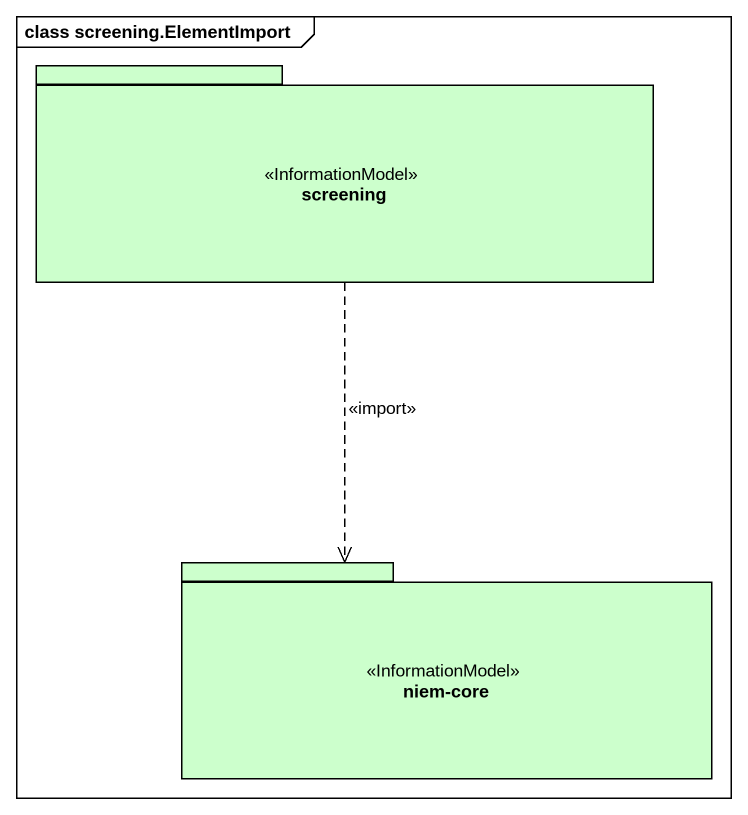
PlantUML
@startuml
mainframe class screening.ElementImport
package screening <<InformationModel>> #CCFFCC {
}
package "niem-core" as niem_core <<InformationModel>> #CCFFCC {
}
screening ..> niem_core : <<import>>
@enduml
